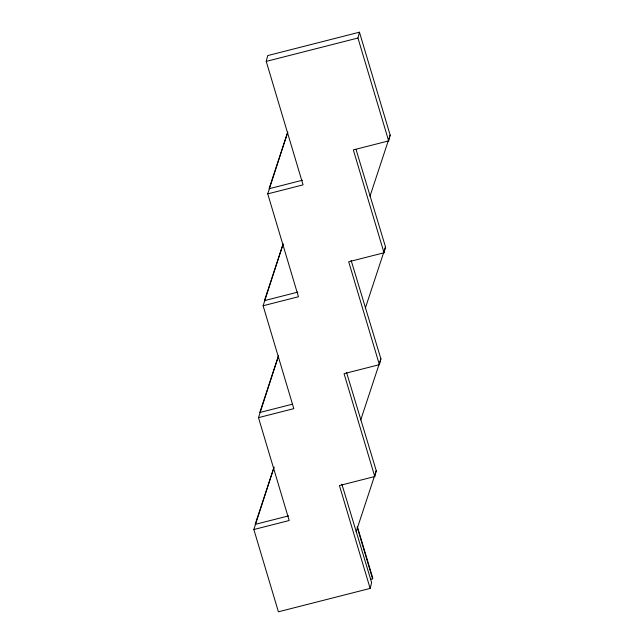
<?xml version="1.0" encoding="UTF-8"?>
<svg xmlns="http://www.w3.org/2000/svg" width="644" height="644" viewBox="0 0 644 644"><rect width="100%" height="100%" fill="white"/><g stroke="black" fill="none" stroke-linecap="round" stroke-linejoin="round"><path stroke-width="0.97" d="M253.849 529.521L289.188 520.513L258.486 417.642L293.817 408.634L263.114 305.755L298.446 296.747L267.743 193.876L303.074 184.868L266.23 61.397L267.719 55.585L359.449 32.2L390.151 135.071L388.654 140.891L353.323 149.899L384.025 252.77L348.694 261.778L379.397 364.657L344.057 373.665L374.76 476.536L339.428 485.544L370.131 588.415L278.409 611.8L253.849 529.521L274.078 467.037M267.743 193.876L287.659 132.334M263.114 305.755L283.03 244.221M258.486 417.642L278.393 356.1M388.654 140.891L357.951 38.02L359.449 32.2M256.312 519.941L256.489 519.257M356.06 149.529L385.514 246.958L384.025 252.77M351.149 260.458L380.886 358.837L379.397 364.657M346.512 372.337L376.257 470.716L374.76 476.536M341.884 484.224L371.628 582.603L370.131 588.415M370.662 579.326L372.594 578.835L372.771 578.151L357.348 526.486M287.796 132.076L269.063 188.74L302.487 180.223M283.167 243.955L264.434 300.627L297.858 292.102M278.53 355.842L259.798 412.506L292.271 404.231M273.901 467.721L255.169 524.385L288.593 515.868M369.994 196.203L390.151 135.071M365.357 308.082L385.514 246.958M360.729 419.969L380.886 358.837M356.1 531.847L376.257 470.716M266.23 61.397L357.951 38.02M357.17 527.17L372.594 578.835"/></g></svg>
